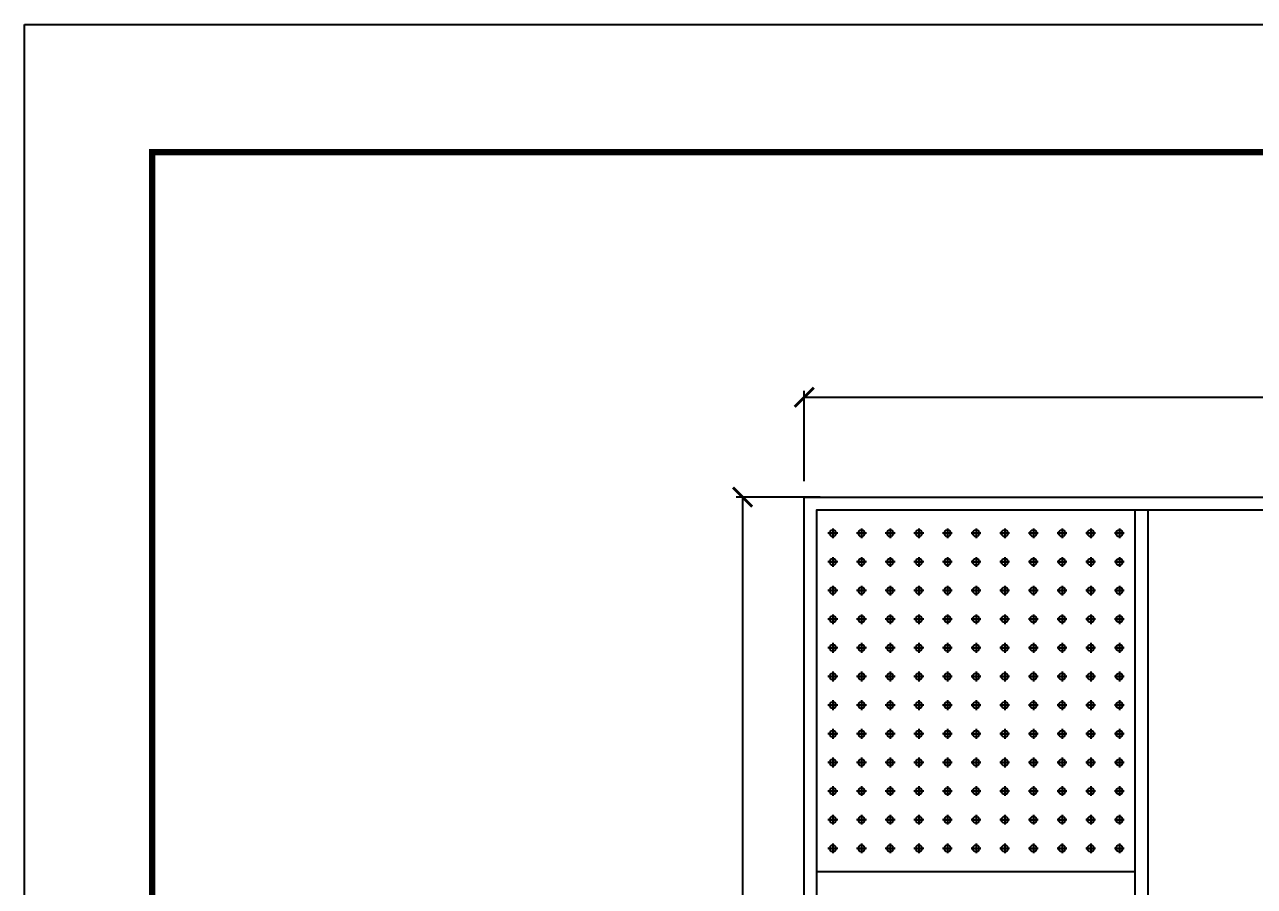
# Model space of a CAD drawing. Header units: millimetres. Extents: x 0 to 16815, y 0 to 11890.
# Drawn here: x 0 to 3863, y 9183 to 11890 of the extents above; entities that cross this region are included whole.
import ezdxf

# ---------------------------------------------------------------- set-up
doc = ezdxf.new("R2010")
doc.units = ezdxf.units.MM
doc.linetypes.add('CENTER', pattern=[2, 1.25, -0.25, 0.25, -0.25])
doc.layers.get('DEFPOINTS').update_dxf_attribs({"color": 143})
for name, color, linetype in [('CENTER', 1, 'CENTER'), ('냉각탑_dim', 1, 'Continuous'), ('냉각탑_form', 1, 'Continuous')]:
    doc.layers.add(name, color=color, linetype=linetype)
doc.styles.add('HY울릉도L', font='')
doc.styles.get('HY울릉도L').set_extended_font_data('HY울릉도L')
doc.dimstyles.new('성지DIM', dxfattribs={"dimtxt": 3.5, "dimasz": 3, "dimexe": 1, "dimexo": 2.5, "dimgap": 2, "dimtad": 1, "dimdec": 0, "dimzin": 3, "dimdsep": 46, "dimtxsty": 'HY울릉도L', "dimblk": 'ARCHTICK', "dimcen": -2, "dimclrd": 256, "dimclre": 256, "dimclrt": 7, "dimadec": 0, "dimazin": 0, "dimtfac": 1, "dimtdec": 0, "dimtofl": 0, "dimtmove": 0, "dimatfit": 3, "dimfxl": 0, "dimtolj": 1, "dimtzin": 0, "dimlwe": -1, "dimarcsym": 0})

# ---------------------------------------------------------------- blocks, each defined once
blk = doc.blocks.new('냉각탑form')
at = {"layer": 'DEFPOINTS'}
blk.add_lwpolyline([(0, 297.073), (420.103, 297.073), (420.103, 0), (0, 0)], close=True, dxfattribs=at)
at = {"layer": '냉각탑_form', "const_width": 0.5}
blk.add_lwpolyline([(10.002, 287.07), (10.002, 10.002), (410.1, 10.002), (410.1, 287.07)], close=True, dxfattribs=at)
blk = doc.blocks.new('_ArchTick')
at = {"color": 0, "linetype": 'ByBlock', "const_width": 0.15}
blk.add_lwpolyline([(-0.5, -0.5), (0.5, 0.5)], dxfattribs=at)
blk = doc.blocks.new('*D40')
at = {"layer": 'DEFPOINTS', "color": 0, "transparency": 16777216}
for p in [(7848.5, 10719.7), (2448.5, 10406.3), (7848.5, 10406.3)]:
    blk.add_point(p, dxfattribs=at)
at = {"layer": '냉각탑_dim', "transparency": 16777216}
for p, q in [((2448.5, 10456.3), (2448.5, 10739.7)), ((7848.5, 10456.3), (7848.5, 10739.7))]:
    blk.add_line(p, q, dxfattribs=at)
at = {"layer": '냉각탑_dim', "lineweight": -2, "transparency": 16777216}
blk.add_line((2448.5, 10719.7), (7848.5, 10719.7), dxfattribs=at)
at = {"layer": '냉각탑_dim', "lineweight": -2, "transparency": 16777216, "xscale": 60, "yscale": 60, "zscale": 60, "rotation": 180}
blk.add_blockref('_ArchTick', (2448.5, 10719.7), dxfattribs=at)
at = {"layer": '냉각탑_dim', "lineweight": -2, "transparency": 16777216, "xscale": 60, "yscale": 60, "zscale": 60}
blk.add_blockref('_ArchTick', (7848.5, 10719.7), dxfattribs=at)
at = {"layer": '냉각탑_dim', "color": 7, "transparency": 16777216, "insert": (5148.5, 10794.7), "char_height": 70, "attachment_point": 5, "style": 'HY울릉도L'}
blk.add_mtext('\\A1;5400', dxfattribs=at)
blk = doc.blocks.new('*D41')
at = {"layer": 'DEFPOINTS', "color": 0, "transparency": 16777216}
for p in [(2548.5, 10406.3), (2254.9, 7606.3), (2548.5, 7606.3)]:
    blk.add_point(p, dxfattribs=at)
at = {"layer": '냉각탑_dim', "transparency": 16777216}
for p, q in [((2498.5, 10406.3), (2234.9, 10406.3)), ((2498.5, 7606.3), (2234.9, 7606.3))]:
    blk.add_line(p, q, dxfattribs=at)
at = {"layer": '냉각탑_dim', "lineweight": -2, "transparency": 16777216}
blk.add_line((2254.9, 10406.3), (2254.9, 7606.3), dxfattribs=at)
at = {"layer": '냉각탑_dim', "lineweight": -2, "transparency": 16777216, "xscale": 60, "yscale": 60, "zscale": 60}
for p, rotation in [((2254.9, 10406.3), 90), ((2254.9, 7606.3), 270)]:
    blk.add_blockref('_ArchTick', p, dxfattribs=dict(at, rotation=rotation))
at = {"layer": '냉각탑_dim', "color": 7, "transparency": 16777216, "insert": (2179.9, 9006.3), "char_height": 70, "attachment_point": 5, "rotation": 90, "style": 'HY울릉도L'}
blk.add_mtext('\\A1;2800', dxfattribs=at)

msp = doc.modelspace()

# ---------------------------------------------------------------- linework, layer by layer
at = {"color": 3}
for p, q in [((3488.5, 7646.3), (3488.5, 10366.3)), ((3528.5, 7646.3), (3528.5, 10366.3)), ((3488.5, 9228.8), (2488.5, 9228.8))]:
    msp.add_line(p, q, dxfattribs=at)
for points in [[(2448.5, 7606.3), (2448.5, 10406.3), (7848.5, 10406.3), (7848.5, 7606.3)], [(2488.5, 7646.3), (2488.5, 10366.3), (7808.5, 10366.3), (7808.5, 7646.3)]]:
    msp.add_lwpolyline(points, close=True, dxfattribs=at)
for centre in [(2538.5, 10292.5), (2628.5, 10292.5), (2718.5, 10292.5), (2808.5, 10292.5), (2898.5, 10292.5), (2988.5, 10292.5), (3078.5, 10292.5), (3168.5, 10292.5), (3258.5, 10292.5), (3348.5, 10292.5), (3438.5, 10292.5), (2538.5, 10202.5), (2628.5, 10202.5), (2718.5, 10202.5), (2808.5, 10202.5), (2898.5, 10202.5), (2988.5, 10202.5), (3078.5, 10202.5), (3168.5, 10202.5), (3258.5, 10202.5), (3348.5, 10202.5), (3438.5, 10202.5), (2538.5, 10112.5), (2628.5, 10112.5), (2718.5, 10112.5), (2808.5, 10112.5), (2898.5, 10112.5), (2988.5, 10112.5), (3078.5, 10112.5), (3168.5, 10112.5), (3258.5, 10112.5), (3348.5, 10112.5), (3438.5, 10112.5), (2538.5, 10022.5), (2628.5, 10022.5), (2718.5, 10022.5), (2808.5, 10022.5), (2898.5, 10022.5), (2988.5, 10022.5), (3078.5, 10022.5), (3168.5, 10022.5), (3258.5, 10022.5), (3348.5, 10022.5), (3438.5, 10022.5), (2538.5, 9932.5), (2628.5, 9932.5), (2718.5, 9932.5), (2808.5, 9932.5), (2898.5, 9932.5), (2988.5, 9932.5), (3078.5, 9932.5), (3168.5, 9932.5), (3258.5, 9932.5), (3348.5, 9932.5), (3438.5, 9932.5), (2538.5, 9842.5), (2628.5, 9842.5), (2718.5, 9842.5), (2808.5, 9842.5), (2898.5, 9842.5), (2988.5, 9842.5), (3078.5, 9842.5), (3168.5, 9842.5), (3258.5, 9842.5), (3348.5, 9842.5), (3438.5, 9842.5), (2538.5, 9752.5), (2628.5, 9752.5), (2718.5, 9752.5), (2808.5, 9752.5), (2898.5, 9752.5), (2988.5, 9752.5), (3078.5, 9752.5), (3168.5, 9752.5), (3258.5, 9752.5), (3348.5, 9752.5), (3438.5, 9752.5), (2538.5, 9662.5), (2628.5, 9662.5), (2718.5, 9662.5), (2808.5, 9662.5), (2898.5, 9662.5), (2988.5, 9662.5), (3078.5, 9662.5), (3168.5, 9662.5), (3258.5, 9662.5), (3348.5, 9662.5), (3438.5, 9662.5), (2538.5, 9572.5), (2628.5, 9572.5), (2718.5, 9572.5), (2808.5, 9572.5), (2898.5, 9572.5), (2988.5, 9572.5), (3078.5, 9572.5), (3168.5, 9572.5), (3258.5, 9572.5), (3348.5, 9572.5), (3438.5, 9572.5), (2538.5, 9482.5), (2628.5, 9482.5), (2718.5, 9482.5), (2808.5, 9482.5), (2898.5, 9482.5), (2988.5, 9482.5), (3078.5, 9482.5), (3168.5, 9482.5), (3258.5, 9482.5), (3348.5, 9482.5), (3438.5, 9482.5), (2538.5, 9392.5), (2628.5, 9392.5), (2718.5, 9392.5), (2808.5, 9392.5), (2898.5, 9392.5), (2988.5, 9392.5), (3078.5, 9392.5), (3168.5, 9392.5), (3258.5, 9392.5), (3348.5, 9392.5), (3438.5, 9392.5), (2538.5, 9302.5), (2628.5, 9302.5), (2718.5, 9302.5), (2808.5, 9302.5), (2898.5, 9302.5), (2988.5, 9302.5), (3078.5, 9302.5), (3168.5, 9302.5), (3258.5, 9302.5), (3348.5, 9302.5), (3438.5, 9302.5)]:
    msp.add_circle(centre, 10.6)
at = {"layer": 'CENTER', "linetype": 'CENTER', "ltscale": 50}
for p, q in [((2553.8, 10292.5), (2523.2, 10292.5)), ((2526.7, 10292.5), (2550.3, 10292.5)), ((2550.3, 10292.5), (2526.7, 10292.5)), ((2526.7, 10292.5), (2550.3, 10292.5)), ((2538.5, 10307.8), (2538.5, 10277.2)), ((2538.5, 10304.3), (2538.5, 10280.8)), ((2643.8, 10292.5), (2613.2, 10292.5)), ((2616.7, 10292.5), (2640.3, 10292.5)), ((2640.3, 10292.5), (2616.7, 10292.5)), ((2616.7, 10292.5), (2640.3, 10292.5)), ((2628.5, 10307.8), (2628.5, 10277.2)), ((2628.5, 10304.3), (2628.5, 10280.8)), ((2733.8, 10292.5), (2703.2, 10292.5)), ((2706.7, 10292.5), (2730.3, 10292.5)), ((2730.3, 10292.5), (2706.7, 10292.5)), ((2706.7, 10292.5), (2730.3, 10292.5)), ((2718.5, 10307.8), (2718.5, 10277.2)), ((2718.5, 10304.3), (2718.5, 10280.8)), ((2823.8, 10292.5), (2793.2, 10292.5)), ((2796.7, 10292.5), (2820.3, 10292.5)), ((2820.3, 10292.5), (2796.7, 10292.5)), ((2796.7, 10292.5), (2820.3, 10292.5)), ((2808.5, 10307.8), (2808.5, 10277.2)), ((2808.5, 10304.3), (2808.5, 10280.8)), ((2913.8, 10292.5), (2883.2, 10292.5)), ((2886.7, 10292.5), (2910.3, 10292.5)), ((2910.3, 10292.5), (2886.7, 10292.5)), ((2886.7, 10292.5), (2910.3, 10292.5)), ((2898.5, 10307.8), (2898.5, 10277.2)), ((2898.5, 10304.3), (2898.5, 10280.8)), ((3003.8, 10292.5), (2973.2, 10292.5)), ((2976.7, 10292.5), (3000.3, 10292.5)), ((3000.3, 10292.5), (2976.7, 10292.5)), ((2976.7, 10292.5), (3000.3, 10292.5)), ((2988.5, 10307.8), (2988.5, 10277.2)), ((2988.5, 10304.3), (2988.5, 10280.8)), ((3093.8, 10292.5), (3063.2, 10292.5)), ((3066.7, 10292.5), (3090.3, 10292.5)), ((3090.3, 10292.5), (3066.7, 10292.5)), ((3066.7, 10292.5), (3090.3, 10292.5)), ((3078.5, 10307.8), (3078.5, 10277.2)), ((3078.5, 10304.3), (3078.5, 10280.8)), ((3183.8, 10292.5), (3153.2, 10292.5)), ((3156.7, 10292.5), (3180.3, 10292.5)), ((3180.3, 10292.5), (3156.7, 10292.5)), ((3156.7, 10292.5), (3180.3, 10292.5)), ((3168.5, 10307.8), (3168.5, 10277.2)), ((3168.5, 10304.3), (3168.5, 10280.8)), ((3273.8, 10292.5), (3243.2, 10292.5)), ((3246.7, 10292.5), (3270.3, 10292.5)), ((3270.3, 10292.5), (3246.7, 10292.5)), ((3246.7, 10292.5), (3270.3, 10292.5)), ((3258.5, 10307.8), (3258.5, 10277.2)), ((3258.5, 10304.3), (3258.5, 10280.8)), ((3363.8, 10292.5), (3333.2, 10292.5)), ((3336.7, 10292.5), (3360.3, 10292.5)), ((3360.3, 10292.5), (3336.7, 10292.5)), ((3336.7, 10292.5), (3360.3, 10292.5)), ((3348.5, 10307.8), (3348.5, 10277.2)), ((3348.5, 10304.3), (3348.5, 10280.8)), ((3453.8, 10292.5), (3423.2, 10292.5)), ((3426.7, 10292.5), (3450.3, 10292.5)), ((3450.3, 10292.5), (3426.7, 10292.5)), ((3426.7, 10292.5), (3450.3, 10292.5)), ((3438.5, 10307.8), (3438.5, 10277.2)), ((3438.5, 10304.3), (3438.5, 10280.8)), ((2553.8, 10202.5), (2523.2, 10202.5)), ((2526.7, 10202.5), (2550.3, 10202.5)), ((2550.3, 10202.5), (2526.7, 10202.5)), ((2526.7, 10202.5), (2550.3, 10202.5)), ((2538.5, 10217.8), (2538.5, 10187.2)), ((2538.5, 10214.3), (2538.5, 10190.8)), ((2643.8, 10202.5), (2613.2, 10202.5)), ((2616.7, 10202.5), (2640.3, 10202.5)), ((2640.3, 10202.5), (2616.7, 10202.5)), ((2616.7, 10202.5), (2640.3, 10202.5)), ((2628.5, 10217.8), (2628.5, 10187.2)), ((2628.5, 10214.3), (2628.5, 10190.8)), ((2733.8, 10202.5), (2703.2, 10202.5)), ((2706.7, 10202.5), (2730.3, 10202.5)), ((2730.3, 10202.5), (2706.7, 10202.5)), ((2706.7, 10202.5), (2730.3, 10202.5)), ((2718.5, 10217.8), (2718.5, 10187.2)), ((2718.5, 10214.3), (2718.5, 10190.8)), ((2823.8, 10202.5), (2793.2, 10202.5)), ((2796.7, 10202.5), (2820.3, 10202.5)), ((2820.3, 10202.5), (2796.7, 10202.5)), ((2796.7, 10202.5), (2820.3, 10202.5)), ((2808.5, 10217.8), (2808.5, 10187.2)), ((2808.5, 10214.3), (2808.5, 10190.8)), ((2913.8, 10202.5), (2883.2, 10202.5)), ((2886.7, 10202.5), (2910.3, 10202.5)), ((2910.3, 10202.5), (2886.7, 10202.5)), ((2886.7, 10202.5), (2910.3, 10202.5)), ((2898.5, 10217.8), (2898.5, 10187.2)), ((2898.5, 10214.3), (2898.5, 10190.8)), ((3003.8, 10202.5), (2973.2, 10202.5)), ((2976.7, 10202.5), (3000.3, 10202.5)), ((3000.3, 10202.5), (2976.7, 10202.5)), ((2976.7, 10202.5), (3000.3, 10202.5)), ((2988.5, 10217.8), (2988.5, 10187.2)), ((2988.5, 10214.3), (2988.5, 10190.8)), ((3093.8, 10202.5), (3063.2, 10202.5)), ((3066.7, 10202.5), (3090.3, 10202.5)), ((3090.3, 10202.5), (3066.7, 10202.5)), ((3066.7, 10202.5), (3090.3, 10202.5)), ((3078.5, 10217.8), (3078.5, 10187.2)), ((3078.5, 10214.3), (3078.5, 10190.8)), ((3183.8, 10202.5), (3153.2, 10202.5)), ((3156.7, 10202.5), (3180.3, 10202.5)), ((3180.3, 10202.5), (3156.7, 10202.5)), ((3156.7, 10202.5), (3180.3, 10202.5)), ((3168.5, 10217.8), (3168.5, 10187.2)), ((3168.5, 10214.3), (3168.5, 10190.8)), ((3273.8, 10202.5), (3243.2, 10202.5)), ((3246.7, 10202.5), (3270.3, 10202.5)), ((3270.3, 10202.5), (3246.7, 10202.5)), ((3246.7, 10202.5), (3270.3, 10202.5)), ((3258.5, 10217.8), (3258.5, 10187.2)), ((3258.5, 10214.3), (3258.5, 10190.8)), ((3363.8, 10202.5), (3333.2, 10202.5)), ((3336.7, 10202.5), (3360.3, 10202.5)), ((3360.3, 10202.5), (3336.7, 10202.5)), ((3336.7, 10202.5), (3360.3, 10202.5)), ((3348.5, 10217.8), (3348.5, 10187.2)), ((3348.5, 10214.3), (3348.5, 10190.8)), ((3453.8, 10202.5), (3423.2, 10202.5)), ((3426.7, 10202.5), (3450.3, 10202.5)), ((3450.3, 10202.5), (3426.7, 10202.5)), ((3426.7, 10202.5), (3450.3, 10202.5)), ((3438.5, 10217.8), (3438.5, 10187.2)), ((3438.5, 10214.3), (3438.5, 10190.8)), ((2538.5, 10127.8), (2538.5, 10097.2)), ((2538.5, 10124.3), (2538.5, 10100.8)), ((2628.5, 10127.8), (2628.5, 10097.2)), ((2628.5, 10124.3), (2628.5, 10100.8)), ((2718.5, 10127.8), (2718.5, 10097.2)), ((2718.5, 10124.3), (2718.5, 10100.8)), ((2808.5, 10127.8), (2808.5, 10097.2)), ((2808.5, 10124.3), (2808.5, 10100.8)), ((2898.5, 10127.8), (2898.5, 10097.2)), ((2898.5, 10124.3), (2898.5, 10100.8)), ((2988.5, 10127.8), (2988.5, 10097.2)), ((2988.5, 10124.3), (2988.5, 10100.8)), ((3078.5, 10127.8), (3078.5, 10097.2)), ((3078.5, 10124.3), (3078.5, 10100.8)), ((3168.5, 10127.8), (3168.5, 10097.2)), ((3168.5, 10124.3), (3168.5, 10100.8)), ((3258.5, 10127.8), (3258.5, 10097.2)), ((3258.5, 10124.3), (3258.5, 10100.8)), ((3348.5, 10127.8), (3348.5, 10097.2)), ((3348.5, 10124.3), (3348.5, 10100.8)), ((3438.5, 10127.8), (3438.5, 10097.2)), ((3438.5, 10124.3), (3438.5, 10100.8)), ((2553.8, 10112.5), (2523.2, 10112.5)), ((2526.7, 10112.5), (2550.3, 10112.5)), ((2550.3, 10112.5), (2526.7, 10112.5)), ((2526.7, 10112.5), (2550.3, 10112.5)), ((2643.8, 10112.5), (2613.2, 10112.5)), ((2616.7, 10112.5), (2640.3, 10112.5)), ((2640.3, 10112.5), (2616.7, 10112.5)), ((2616.7, 10112.5), (2640.3, 10112.5)), ((2733.8, 10112.5), (2703.2, 10112.5)), ((2706.7, 10112.5), (2730.3, 10112.5)), ((2730.3, 10112.5), (2706.7, 10112.5)), ((2706.7, 10112.5), (2730.3, 10112.5)), ((2823.8, 10112.5), (2793.2, 10112.5)), ((2796.7, 10112.5), (2820.3, 10112.5)), ((2820.3, 10112.5), (2796.7, 10112.5)), ((2796.7, 10112.5), (2820.3, 10112.5)), ((2913.8, 10112.5), (2883.2, 10112.5)), ((2886.7, 10112.5), (2910.3, 10112.5)), ((2910.3, 10112.5), (2886.7, 10112.5)), ((2886.7, 10112.5), (2910.3, 10112.5)), ((3003.8, 10112.5), (2973.2, 10112.5)), ((2976.7, 10112.5), (3000.3, 10112.5)), ((3000.3, 10112.5), (2976.7, 10112.5)), ((2976.7, 10112.5), (3000.3, 10112.5)), ((3093.8, 10112.5), (3063.2, 10112.5)), ((3066.7, 10112.5), (3090.3, 10112.5)), ((3090.3, 10112.5), (3066.7, 10112.5)), ((3066.7, 10112.5), (3090.3, 10112.5)), ((3183.8, 10112.5), (3153.2, 10112.5)), ((3156.7, 10112.5), (3180.3, 10112.5)), ((3180.3, 10112.5), (3156.7, 10112.5)), ((3156.7, 10112.5), (3180.3, 10112.5)), ((3273.8, 10112.5), (3243.2, 10112.5)), ((3246.7, 10112.5), (3270.3, 10112.5)), ((3270.3, 10112.5), (3246.7, 10112.5)), ((3246.7, 10112.5), (3270.3, 10112.5)), ((3363.8, 10112.5), (3333.2, 10112.5)), ((3336.7, 10112.5), (3360.3, 10112.5)), ((3360.3, 10112.5), (3336.7, 10112.5)), ((3336.7, 10112.5), (3360.3, 10112.5)), ((3453.8, 10112.5), (3423.2, 10112.5)), ((3426.7, 10112.5), (3450.3, 10112.5)), ((3450.3, 10112.5), (3426.7, 10112.5)), ((3426.7, 10112.5), (3450.3, 10112.5)), ((2553.8, 10022.5), (2523.2, 10022.5)), ((2526.7, 10022.5), (2550.3, 10022.5)), ((2550.3, 10022.5), (2526.7, 10022.5)), ((2526.7, 10022.5), (2550.3, 10022.5)), ((2538.5, 10037.8), (2538.5, 10007.2)), ((2538.5, 10034.3), (2538.5, 10010.8)), ((2643.8, 10022.5), (2613.2, 10022.5)), ((2616.7, 10022.5), (2640.3, 10022.5)), ((2640.3, 10022.5), (2616.7, 10022.5)), ((2616.7, 10022.5), (2640.3, 10022.5)), ((2628.5, 10037.8), (2628.5, 10007.2)), ((2628.5, 10034.3), (2628.5, 10010.8)), ((2733.8, 10022.5), (2703.2, 10022.5)), ((2706.7, 10022.5), (2730.3, 10022.5)), ((2730.3, 10022.5), (2706.7, 10022.5)), ((2706.7, 10022.5), (2730.3, 10022.5)), ((2718.5, 10037.8), (2718.5, 10007.2)), ((2718.5, 10034.3), (2718.5, 10010.8)), ((2823.8, 10022.5), (2793.2, 10022.5)), ((2796.7, 10022.5), (2820.3, 10022.5)), ((2820.3, 10022.5), (2796.7, 10022.5)), ((2796.7, 10022.5), (2820.3, 10022.5)), ((2808.5, 10037.8), (2808.5, 10007.2)), ((2808.5, 10034.3), (2808.5, 10010.8)), ((2913.8, 10022.5), (2883.2, 10022.5)), ((2886.7, 10022.5), (2910.3, 10022.5)), ((2910.3, 10022.5), (2886.7, 10022.5)), ((2886.7, 10022.5), (2910.3, 10022.5)), ((2898.5, 10037.8), (2898.5, 10007.2)), ((2898.5, 10034.3), (2898.5, 10010.8)), ((3003.8, 10022.5), (2973.2, 10022.5)), ((2976.7, 10022.5), (3000.3, 10022.5)), ((3000.3, 10022.5), (2976.7, 10022.5)), ((2976.7, 10022.5), (3000.3, 10022.5)), ((2988.5, 10037.8), (2988.5, 10007.2)), ((2988.5, 10034.3), (2988.5, 10010.8)), ((3093.8, 10022.5), (3063.2, 10022.5)), ((3066.7, 10022.5), (3090.3, 10022.5)), ((3090.3, 10022.5), (3066.7, 10022.5)), ((3066.7, 10022.5), (3090.3, 10022.5)), ((3078.5, 10037.8), (3078.5, 10007.2)), ((3078.5, 10034.3), (3078.5, 10010.8)), ((3183.8, 10022.5), (3153.2, 10022.5)), ((3156.7, 10022.5), (3180.3, 10022.5)), ((3180.3, 10022.5), (3156.7, 10022.5)), ((3156.7, 10022.5), (3180.3, 10022.5)), ((3168.5, 10037.8), (3168.5, 10007.2)), ((3168.5, 10034.3), (3168.5, 10010.8)), ((3273.8, 10022.5), (3243.2, 10022.5)), ((3246.7, 10022.5), (3270.3, 10022.5)), ((3270.3, 10022.5), (3246.7, 10022.5)), ((3246.7, 10022.5), (3270.3, 10022.5)), ((3258.5, 10037.8), (3258.5, 10007.2)), ((3258.5, 10034.3), (3258.5, 10010.8)), ((3363.8, 10022.5), (3333.2, 10022.5)), ((3336.7, 10022.5), (3360.3, 10022.5)), ((3360.3, 10022.5), (3336.7, 10022.5)), ((3336.7, 10022.5), (3360.3, 10022.5)), ((3348.5, 10037.8), (3348.5, 10007.2)), ((3348.5, 10034.3), (3348.5, 10010.8)), ((3453.8, 10022.5), (3423.2, 10022.5)), ((3426.7, 10022.5), (3450.3, 10022.5)), ((3450.3, 10022.5), (3426.7, 10022.5)), ((3426.7, 10022.5), (3450.3, 10022.5)), ((3438.5, 10037.8), (3438.5, 10007.2)), ((3438.5, 10034.3), (3438.5, 10010.8)), ((2553.8, 9932.5), (2523.2, 9932.5)), ((2526.7, 9932.5), (2550.3, 9932.5)), ((2550.3, 9932.5), (2526.7, 9932.5)), ((2526.7, 9932.5), (2550.3, 9932.5)), ((2538.5, 9947.8), (2538.5, 9917.2)), ((2538.5, 9944.3), (2538.5, 9920.8)), ((2643.8, 9932.5), (2613.2, 9932.5)), ((2616.7, 9932.5), (2640.3, 9932.5)), ((2640.3, 9932.5), (2616.7, 9932.5)), ((2616.7, 9932.5), (2640.3, 9932.5)), ((2628.5, 9947.8), (2628.5, 9917.2)), ((2628.5, 9944.3), (2628.5, 9920.8)), ((2733.8, 9932.5), (2703.2, 9932.5)), ((2706.7, 9932.5), (2730.3, 9932.5)), ((2730.3, 9932.5), (2706.7, 9932.5)), ((2706.7, 9932.5), (2730.3, 9932.5)), ((2718.5, 9947.8), (2718.5, 9917.2)), ((2718.5, 9944.3), (2718.5, 9920.8)), ((2823.8, 9932.5), (2793.2, 9932.5)), ((2796.7, 9932.5), (2820.3, 9932.5)), ((2820.3, 9932.5), (2796.7, 9932.5)), ((2796.7, 9932.5), (2820.3, 9932.5)), ((2808.5, 9947.8), (2808.5, 9917.2)), ((2808.5, 9944.3), (2808.5, 9920.8)), ((2913.8, 9932.5), (2883.2, 9932.5)), ((2886.7, 9932.5), (2910.3, 9932.5)), ((2910.3, 9932.5), (2886.7, 9932.5)), ((2886.7, 9932.5), (2910.3, 9932.5)), ((2898.5, 9947.8), (2898.5, 9917.2)), ((2898.5, 9944.3), (2898.5, 9920.8)), ((3003.8, 9932.5), (2973.2, 9932.5)), ((2976.7, 9932.5), (3000.3, 9932.5)), ((3000.3, 9932.5), (2976.7, 9932.5)), ((2976.7, 9932.5), (3000.3, 9932.5)), ((2988.5, 9947.8), (2988.5, 9917.2)), ((2988.5, 9944.3), (2988.5, 9920.8)), ((3093.8, 9932.5), (3063.2, 9932.5)), ((3066.7, 9932.5), (3090.3, 9932.5)), ((3090.3, 9932.5), (3066.7, 9932.5)), ((3066.7, 9932.5), (3090.3, 9932.5)), ((3078.5, 9947.8), (3078.5, 9917.2)), ((3078.5, 9944.3), (3078.5, 9920.8)), ((3183.8, 9932.5), (3153.2, 9932.5)), ((3156.7, 9932.5), (3180.3, 9932.5)), ((3180.3, 9932.5), (3156.7, 9932.5)), ((3156.7, 9932.5), (3180.3, 9932.5)), ((3168.5, 9947.8), (3168.5, 9917.2)), ((3168.5, 9944.3), (3168.5, 9920.8)), ((3273.8, 9932.5), (3243.2, 9932.5)), ((3246.7, 9932.5), (3270.3, 9932.5)), ((3270.3, 9932.5), (3246.7, 9932.5)), ((3246.7, 9932.5), (3270.3, 9932.5)), ((3258.5, 9947.8), (3258.5, 9917.2)), ((3258.5, 9944.3), (3258.5, 9920.8)), ((3363.8, 9932.5), (3333.2, 9932.5)), ((3336.7, 9932.5), (3360.3, 9932.5)), ((3360.3, 9932.5), (3336.7, 9932.5)), ((3336.7, 9932.5), (3360.3, 9932.5)), ((3348.5, 9947.8), (3348.5, 9917.2)), ((3348.5, 9944.3), (3348.5, 9920.8)), ((3453.8, 9932.5), (3423.2, 9932.5)), ((3426.7, 9932.5), (3450.3, 9932.5)), ((3450.3, 9932.5), (3426.7, 9932.5)), ((3426.7, 9932.5), (3450.3, 9932.5)), ((3438.5, 9947.8), (3438.5, 9917.2)), ((3438.5, 9944.3), (3438.5, 9920.8)), ((2538.5, 9857.8), (2538.5, 9827.2)), ((2538.5, 9854.3), (2538.5, 9830.8)), ((2628.5, 9857.8), (2628.5, 9827.2)), ((2628.5, 9854.3), (2628.5, 9830.8)), ((2718.5, 9857.8), (2718.5, 9827.2)), ((2718.5, 9854.3), (2718.5, 9830.8)), ((2808.5, 9857.8), (2808.5, 9827.2)), ((2808.5, 9854.3), (2808.5, 9830.8)), ((2898.5, 9857.8), (2898.5, 9827.2)), ((2898.5, 9854.3), (2898.5, 9830.8)), ((2988.5, 9857.8), (2988.5, 9827.2)), ((2988.5, 9854.3), (2988.5, 9830.8)), ((3078.5, 9857.8), (3078.5, 9827.2)), ((3078.5, 9854.3), (3078.5, 9830.8)), ((3168.5, 9857.8), (3168.5, 9827.2)), ((3168.5, 9854.3), (3168.5, 9830.8)), ((3258.5, 9857.8), (3258.5, 9827.2)), ((3258.5, 9854.3), (3258.5, 9830.8)), ((3348.5, 9857.8), (3348.5, 9827.2)), ((3348.5, 9854.3), (3348.5, 9830.8)), ((3438.5, 9857.8), (3438.5, 9827.2)), ((3438.5, 9854.3), (3438.5, 9830.8)), ((2553.8, 9842.5), (2523.2, 9842.5)), ((2526.7, 9842.5), (2550.3, 9842.5)), ((2550.3, 9842.5), (2526.7, 9842.5)), ((2526.7, 9842.5), (2550.3, 9842.5)), ((2643.8, 9842.5), (2613.2, 9842.5)), ((2616.7, 9842.5), (2640.3, 9842.5)), ((2640.3, 9842.5), (2616.7, 9842.5)), ((2616.7, 9842.5), (2640.3, 9842.5)), ((2733.8, 9842.5), (2703.2, 9842.5)), ((2706.7, 9842.5), (2730.3, 9842.5)), ((2730.3, 9842.5), (2706.7, 9842.5)), ((2706.7, 9842.5), (2730.3, 9842.5)), ((2823.8, 9842.5), (2793.2, 9842.5)), ((2796.7, 9842.5), (2820.3, 9842.5)), ((2820.3, 9842.5), (2796.7, 9842.5)), ((2796.7, 9842.5), (2820.3, 9842.5)), ((2913.8, 9842.5), (2883.2, 9842.5)), ((2886.7, 9842.5), (2910.3, 9842.5)), ((2910.3, 9842.5), (2886.7, 9842.5)), ((2886.7, 9842.5), (2910.3, 9842.5)), ((3003.8, 9842.5), (2973.2, 9842.5)), ((2976.7, 9842.5), (3000.3, 9842.5)), ((3000.3, 9842.5), (2976.7, 9842.5)), ((2976.7, 9842.5), (3000.3, 9842.5)), ((3093.8, 9842.5), (3063.2, 9842.5)), ((3066.7, 9842.5), (3090.3, 9842.5)), ((3090.3, 9842.5), (3066.7, 9842.5)), ((3066.7, 9842.5), (3090.3, 9842.5)), ((3183.8, 9842.5), (3153.2, 9842.5)), ((3156.7, 9842.5), (3180.3, 9842.5)), ((3180.3, 9842.5), (3156.7, 9842.5)), ((3156.7, 9842.5), (3180.3, 9842.5)), ((3273.8, 9842.5), (3243.2, 9842.5)), ((3246.7, 9842.5), (3270.3, 9842.5)), ((3270.3, 9842.5), (3246.7, 9842.5)), ((3246.7, 9842.5), (3270.3, 9842.5)), ((3363.8, 9842.5), (3333.2, 9842.5)), ((3336.7, 9842.5), (3360.3, 9842.5)), ((3360.3, 9842.5), (3336.7, 9842.5)), ((3336.7, 9842.5), (3360.3, 9842.5)), ((3453.8, 9842.5), (3423.2, 9842.5)), ((3426.7, 9842.5), (3450.3, 9842.5)), ((3450.3, 9842.5), (3426.7, 9842.5)), ((3426.7, 9842.5), (3450.3, 9842.5)), ((2553.8, 9752.5), (2523.2, 9752.5)), ((2526.7, 9752.5), (2550.3, 9752.5)), ((2550.3, 9752.5), (2526.7, 9752.5)), ((2526.7, 9752.5), (2550.3, 9752.5)), ((2538.5, 9767.8), (2538.5, 9737.2)), ((2538.5, 9764.3), (2538.5, 9740.8)), ((2643.8, 9752.5), (2613.2, 9752.5)), ((2616.7, 9752.5), (2640.3, 9752.5)), ((2640.3, 9752.5), (2616.7, 9752.5)), ((2616.7, 9752.5), (2640.3, 9752.5)), ((2628.5, 9767.8), (2628.5, 9737.2)), ((2628.5, 9764.3), (2628.5, 9740.8)), ((2733.8, 9752.5), (2703.2, 9752.5)), ((2706.7, 9752.5), (2730.3, 9752.5)), ((2730.3, 9752.5), (2706.7, 9752.5)), ((2706.7, 9752.5), (2730.3, 9752.5)), ((2718.5, 9767.8), (2718.5, 9737.2)), ((2718.5, 9764.3), (2718.5, 9740.8)), ((2823.8, 9752.5), (2793.2, 9752.5)), ((2796.7, 9752.5), (2820.3, 9752.5)), ((2820.3, 9752.5), (2796.7, 9752.5)), ((2796.7, 9752.5), (2820.3, 9752.5)), ((2808.5, 9767.8), (2808.5, 9737.2)), ((2808.5, 9764.3), (2808.5, 9740.8)), ((2913.8, 9752.5), (2883.2, 9752.5)), ((2886.7, 9752.5), (2910.3, 9752.5)), ((2910.3, 9752.5), (2886.7, 9752.5)), ((2886.7, 9752.5), (2910.3, 9752.5)), ((2898.5, 9767.8), (2898.5, 9737.2)), ((2898.5, 9764.3), (2898.5, 9740.8)), ((3003.8, 9752.5), (2973.2, 9752.5)), ((2976.7, 9752.5), (3000.3, 9752.5)), ((3000.3, 9752.5), (2976.7, 9752.5)), ((2976.7, 9752.5), (3000.3, 9752.5)), ((2988.5, 9767.8), (2988.5, 9737.2)), ((2988.5, 9764.3), (2988.5, 9740.8)), ((3093.8, 9752.5), (3063.2, 9752.5)), ((3066.7, 9752.5), (3090.3, 9752.5)), ((3090.3, 9752.5), (3066.7, 9752.5)), ((3066.7, 9752.5), (3090.3, 9752.5)), ((3078.5, 9767.8), (3078.5, 9737.2)), ((3078.5, 9764.3), (3078.5, 9740.8)), ((3183.8, 9752.5), (3153.2, 9752.5)), ((3156.7, 9752.5), (3180.3, 9752.5)), ((3180.3, 9752.5), (3156.7, 9752.5)), ((3156.7, 9752.5), (3180.3, 9752.5)), ((3168.5, 9767.8), (3168.5, 9737.2)), ((3168.5, 9764.3), (3168.5, 9740.8)), ((3273.8, 9752.5), (3243.2, 9752.5)), ((3246.7, 9752.5), (3270.3, 9752.5)), ((3270.3, 9752.5), (3246.7, 9752.5)), ((3246.7, 9752.5), (3270.3, 9752.5)), ((3258.5, 9767.8), (3258.5, 9737.2)), ((3258.5, 9764.3), (3258.5, 9740.8)), ((3363.8, 9752.5), (3333.2, 9752.5)), ((3336.7, 9752.5), (3360.3, 9752.5)), ((3360.3, 9752.5), (3336.7, 9752.5)), ((3336.7, 9752.5), (3360.3, 9752.5)), ((3348.5, 9767.8), (3348.5, 9737.2)), ((3348.5, 9764.3), (3348.5, 9740.8)), ((3453.8, 9752.5), (3423.2, 9752.5)), ((3426.7, 9752.5), (3450.3, 9752.5)), ((3450.3, 9752.5), (3426.7, 9752.5)), ((3426.7, 9752.5), (3450.3, 9752.5)), ((3438.5, 9767.8), (3438.5, 9737.2)), ((3438.5, 9764.3), (3438.5, 9740.8)), ((2553.8, 9662.5), (2523.2, 9662.5)), ((2526.7, 9662.5), (2550.3, 9662.5)), ((2550.3, 9662.5), (2526.7, 9662.5)), ((2526.7, 9662.5), (2550.3, 9662.5)), ((2538.5, 9677.8), (2538.5, 9647.2)), ((2538.5, 9674.3), (2538.5, 9650.8)), ((2643.8, 9662.5), (2613.2, 9662.5)), ((2616.7, 9662.5), (2640.3, 9662.5)), ((2640.3, 9662.5), (2616.7, 9662.5)), ((2616.7, 9662.5), (2640.3, 9662.5)), ((2628.5, 9677.8), (2628.5, 9647.2)), ((2628.5, 9674.3), (2628.5, 9650.8)), ((2733.8, 9662.5), (2703.2, 9662.5)), ((2706.7, 9662.5), (2730.3, 9662.5)), ((2730.3, 9662.5), (2706.7, 9662.5)), ((2706.7, 9662.5), (2730.3, 9662.5)), ((2718.5, 9677.8), (2718.5, 9647.2)), ((2718.5, 9674.3), (2718.5, 9650.8)), ((2823.8, 9662.5), (2793.2, 9662.5)), ((2796.7, 9662.5), (2820.3, 9662.5)), ((2820.3, 9662.5), (2796.7, 9662.5)), ((2796.7, 9662.5), (2820.3, 9662.5)), ((2808.5, 9677.8), (2808.5, 9647.2)), ((2808.5, 9674.3), (2808.5, 9650.8)), ((2913.8, 9662.5), (2883.2, 9662.5)), ((2886.7, 9662.5), (2910.3, 9662.5)), ((2910.3, 9662.5), (2886.7, 9662.5)), ((2886.7, 9662.5), (2910.3, 9662.5)), ((2898.5, 9677.8), (2898.5, 9647.2)), ((2898.5, 9674.3), (2898.5, 9650.8)), ((3003.8, 9662.5), (2973.2, 9662.5)), ((2976.7, 9662.5), (3000.3, 9662.5)), ((3000.3, 9662.5), (2976.7, 9662.5)), ((2976.7, 9662.5), (3000.3, 9662.5)), ((2988.5, 9677.8), (2988.5, 9647.2)), ((2988.5, 9674.3), (2988.5, 9650.8)), ((3093.8, 9662.5), (3063.2, 9662.5)), ((3066.7, 9662.5), (3090.3, 9662.5)), ((3090.3, 9662.5), (3066.7, 9662.5)), ((3066.7, 9662.5), (3090.3, 9662.5)), ((3078.5, 9677.8), (3078.5, 9647.2)), ((3078.5, 9674.3), (3078.5, 9650.8)), ((3183.8, 9662.5), (3153.2, 9662.5)), ((3156.7, 9662.5), (3180.3, 9662.5)), ((3180.3, 9662.5), (3156.7, 9662.5)), ((3156.7, 9662.5), (3180.3, 9662.5)), ((3168.5, 9677.8), (3168.5, 9647.2)), ((3168.5, 9674.3), (3168.5, 9650.8)), ((3273.8, 9662.5), (3243.2, 9662.5)), ((3246.7, 9662.5), (3270.3, 9662.5)), ((3270.3, 9662.5), (3246.7, 9662.5)), ((3246.7, 9662.5), (3270.3, 9662.5)), ((3258.5, 9677.8), (3258.5, 9647.2)), ((3258.5, 9674.3), (3258.5, 9650.8)), ((3363.8, 9662.5), (3333.2, 9662.5)), ((3336.7, 9662.5), (3360.3, 9662.5)), ((3360.3, 9662.5), (3336.7, 9662.5)), ((3336.7, 9662.5), (3360.3, 9662.5)), ((3348.5, 9677.8), (3348.5, 9647.2)), ((3348.5, 9674.3), (3348.5, 9650.8)), ((3453.8, 9662.5), (3423.2, 9662.5)), ((3426.7, 9662.5), (3450.3, 9662.5)), ((3450.3, 9662.5), (3426.7, 9662.5)), ((3426.7, 9662.5), (3450.3, 9662.5)), ((3438.5, 9677.8), (3438.5, 9647.2)), ((3438.5, 9674.3), (3438.5, 9650.8)), ((2538.5, 9587.8), (2538.5, 9557.2)), ((2538.5, 9584.3), (2538.5, 9560.8)), ((2628.5, 9587.8), (2628.5, 9557.2)), ((2628.5, 9584.3), (2628.5, 9560.8)), ((2718.5, 9587.8), (2718.5, 9557.2)), ((2718.5, 9584.3), (2718.5, 9560.8)), ((2808.5, 9587.8), (2808.5, 9557.2)), ((2808.5, 9584.3), (2808.5, 9560.8)), ((2898.5, 9587.8), (2898.5, 9557.2)), ((2898.5, 9584.3), (2898.5, 9560.8)), ((2988.5, 9587.8), (2988.5, 9557.2)), ((2988.5, 9584.3), (2988.5, 9560.8)), ((3078.5, 9587.8), (3078.5, 9557.2)), ((3078.5, 9584.3), (3078.5, 9560.8)), ((3168.5, 9587.8), (3168.5, 9557.2)), ((3168.5, 9584.3), (3168.5, 9560.8)), ((3258.5, 9587.8), (3258.5, 9557.2)), ((3258.5, 9584.3), (3258.5, 9560.8)), ((3348.5, 9587.8), (3348.5, 9557.2)), ((3348.5, 9584.3), (3348.5, 9560.8)), ((3438.5, 9587.8), (3438.5, 9557.2)), ((3438.5, 9584.3), (3438.5, 9560.8)), ((2553.8, 9572.5), (2523.2, 9572.5)), ((2526.7, 9572.5), (2550.3, 9572.5)), ((2550.3, 9572.5), (2526.7, 9572.5)), ((2526.7, 9572.5), (2550.3, 9572.5)), ((2643.8, 9572.5), (2613.2, 9572.5)), ((2616.7, 9572.5), (2640.3, 9572.5)), ((2640.3, 9572.5), (2616.7, 9572.5)), ((2616.7, 9572.5), (2640.3, 9572.5)), ((2733.8, 9572.5), (2703.2, 9572.5)), ((2706.7, 9572.5), (2730.3, 9572.5)), ((2730.3, 9572.5), (2706.7, 9572.5)), ((2706.7, 9572.5), (2730.3, 9572.5)), ((2823.8, 9572.5), (2793.2, 9572.5)), ((2796.7, 9572.5), (2820.3, 9572.5)), ((2820.3, 9572.5), (2796.7, 9572.5)), ((2796.7, 9572.5), (2820.3, 9572.5)), ((2913.8, 9572.5), (2883.2, 9572.5)), ((2886.7, 9572.5), (2910.3, 9572.5)), ((2910.3, 9572.5), (2886.7, 9572.5)), ((2886.7, 9572.5), (2910.3, 9572.5)), ((3003.8, 9572.5), (2973.2, 9572.5)), ((2976.7, 9572.5), (3000.3, 9572.5)), ((3000.3, 9572.5), (2976.7, 9572.5)), ((2976.7, 9572.5), (3000.3, 9572.5)), ((3093.8, 9572.5), (3063.2, 9572.5)), ((3066.7, 9572.5), (3090.3, 9572.5)), ((3090.3, 9572.5), (3066.7, 9572.5)), ((3066.7, 9572.5), (3090.3, 9572.5)), ((3183.8, 9572.5), (3153.2, 9572.5)), ((3156.7, 9572.5), (3180.3, 9572.5)), ((3180.3, 9572.5), (3156.7, 9572.5)), ((3156.7, 9572.5), (3180.3, 9572.5)), ((3273.8, 9572.5), (3243.2, 9572.5)), ((3246.7, 9572.5), (3270.3, 9572.5)), ((3270.3, 9572.5), (3246.7, 9572.5)), ((3246.7, 9572.5), (3270.3, 9572.5)), ((3363.8, 9572.5), (3333.2, 9572.5)), ((3336.7, 9572.5), (3360.3, 9572.5)), ((3360.3, 9572.5), (3336.7, 9572.5)), ((3336.7, 9572.5), (3360.3, 9572.5)), ((3453.8, 9572.5), (3423.2, 9572.5)), ((3426.7, 9572.5), (3450.3, 9572.5)), ((3450.3, 9572.5), (3426.7, 9572.5)), ((3426.7, 9572.5), (3450.3, 9572.5)), ((2553.8, 9482.5), (2523.2, 9482.5)), ((2526.7, 9482.5), (2550.3, 9482.5)), ((2550.3, 9482.5), (2526.7, 9482.5)), ((2526.7, 9482.5), (2550.3, 9482.5)), ((2538.5, 9497.8), (2538.5, 9467.2)), ((2538.5, 9494.3), (2538.5, 9470.8)), ((2643.8, 9482.5), (2613.2, 9482.5)), ((2616.7, 9482.5), (2640.3, 9482.5)), ((2640.3, 9482.5), (2616.7, 9482.5)), ((2616.7, 9482.5), (2640.3, 9482.5)), ((2628.5, 9497.8), (2628.5, 9467.2)), ((2628.5, 9494.3), (2628.5, 9470.8)), ((2733.8, 9482.5), (2703.2, 9482.5)), ((2706.7, 9482.5), (2730.3, 9482.5)), ((2730.3, 9482.5), (2706.7, 9482.5)), ((2706.7, 9482.5), (2730.3, 9482.5)), ((2718.5, 9497.8), (2718.5, 9467.2)), ((2718.5, 9494.3), (2718.5, 9470.8)), ((2823.8, 9482.5), (2793.2, 9482.5)), ((2796.7, 9482.5), (2820.3, 9482.5)), ((2820.3, 9482.5), (2796.7, 9482.5)), ((2796.7, 9482.5), (2820.3, 9482.5)), ((2808.5, 9497.8), (2808.5, 9467.2)), ((2808.5, 9494.3), (2808.5, 9470.8)), ((2913.8, 9482.5), (2883.2, 9482.5)), ((2886.7, 9482.5), (2910.3, 9482.5)), ((2910.3, 9482.5), (2886.7, 9482.5)), ((2886.7, 9482.5), (2910.3, 9482.5)), ((2898.5, 9497.8), (2898.5, 9467.2)), ((2898.5, 9494.3), (2898.5, 9470.8)), ((3003.8, 9482.5), (2973.2, 9482.5)), ((2976.7, 9482.5), (3000.3, 9482.5)), ((3000.3, 9482.5), (2976.7, 9482.5)), ((2976.7, 9482.5), (3000.3, 9482.5)), ((2988.5, 9497.8), (2988.5, 9467.2)), ((2988.5, 9494.3), (2988.5, 9470.8)), ((3093.8, 9482.5), (3063.2, 9482.5)), ((3066.7, 9482.5), (3090.3, 9482.5)), ((3090.3, 9482.5), (3066.7, 9482.5)), ((3066.7, 9482.5), (3090.3, 9482.5)), ((3078.5, 9497.8), (3078.5, 9467.2)), ((3078.5, 9494.3), (3078.5, 9470.8)), ((3183.8, 9482.5), (3153.2, 9482.5)), ((3156.7, 9482.5), (3180.3, 9482.5)), ((3180.3, 9482.5), (3156.7, 9482.5)), ((3156.7, 9482.5), (3180.3, 9482.5)), ((3168.5, 9497.8), (3168.5, 9467.2)), ((3168.5, 9494.3), (3168.5, 9470.8)), ((3273.8, 9482.5), (3243.2, 9482.5)), ((3246.7, 9482.5), (3270.3, 9482.5)), ((3270.3, 9482.5), (3246.7, 9482.5)), ((3246.7, 9482.5), (3270.3, 9482.5)), ((3258.5, 9497.8), (3258.5, 9467.2)), ((3258.5, 9494.3), (3258.5, 9470.8)), ((3363.8, 9482.5), (3333.2, 9482.5)), ((3336.7, 9482.5), (3360.3, 9482.5)), ((3360.3, 9482.5), (3336.7, 9482.5)), ((3336.7, 9482.5), (3360.3, 9482.5)), ((3348.5, 9497.8), (3348.5, 9467.2)), ((3348.5, 9494.3), (3348.5, 9470.8)), ((3453.8, 9482.5), (3423.2, 9482.5)), ((3426.7, 9482.5), (3450.3, 9482.5)), ((3450.3, 9482.5), (3426.7, 9482.5)), ((3426.7, 9482.5), (3450.3, 9482.5)), ((3438.5, 9497.8), (3438.5, 9467.2)), ((3438.5, 9494.3), (3438.5, 9470.8)), ((2553.8, 9392.5), (2523.2, 9392.5)), ((2526.7, 9392.5), (2550.3, 9392.5)), ((2550.3, 9392.5), (2526.7, 9392.5)), ((2526.7, 9392.5), (2550.3, 9392.5)), ((2538.5, 9407.8), (2538.5, 9377.2)), ((2538.5, 9404.3), (2538.5, 9380.8)), ((2643.8, 9392.5), (2613.2, 9392.5)), ((2616.7, 9392.5), (2640.3, 9392.5)), ((2640.3, 9392.5), (2616.7, 9392.5)), ((2616.7, 9392.5), (2640.3, 9392.5)), ((2628.5, 9407.8), (2628.5, 9377.2)), ((2628.5, 9404.3), (2628.5, 9380.8)), ((2733.8, 9392.5), (2703.2, 9392.5)), ((2706.7, 9392.5), (2730.3, 9392.5)), ((2730.3, 9392.5), (2706.7, 9392.5)), ((2706.7, 9392.5), (2730.3, 9392.5)), ((2718.5, 9407.8), (2718.5, 9377.2)), ((2718.5, 9404.3), (2718.5, 9380.8)), ((2823.8, 9392.5), (2793.2, 9392.5)), ((2796.7, 9392.5), (2820.3, 9392.5)), ((2820.3, 9392.5), (2796.7, 9392.5)), ((2796.7, 9392.5), (2820.3, 9392.5)), ((2808.5, 9407.8), (2808.5, 9377.2)), ((2808.5, 9404.3), (2808.5, 9380.8)), ((2913.8, 9392.5), (2883.2, 9392.5)), ((2886.7, 9392.5), (2910.3, 9392.5)), ((2910.3, 9392.5), (2886.7, 9392.5)), ((2886.7, 9392.5), (2910.3, 9392.5)), ((2898.5, 9407.8), (2898.5, 9377.2)), ((2898.5, 9404.3), (2898.5, 9380.8)), ((3003.8, 9392.5), (2973.2, 9392.5)), ((2976.7, 9392.5), (3000.3, 9392.5)), ((3000.3, 9392.5), (2976.7, 9392.5)), ((2976.7, 9392.5), (3000.3, 9392.5)), ((2988.5, 9407.8), (2988.5, 9377.2)), ((2988.5, 9404.3), (2988.5, 9380.8)), ((3093.8, 9392.5), (3063.2, 9392.5)), ((3066.7, 9392.5), (3090.3, 9392.5)), ((3090.3, 9392.5), (3066.7, 9392.5)), ((3066.7, 9392.5), (3090.3, 9392.5)), ((3078.5, 9407.8), (3078.5, 9377.2)), ((3078.5, 9404.3), (3078.5, 9380.8)), ((3183.8, 9392.5), (3153.2, 9392.5)), ((3156.7, 9392.5), (3180.3, 9392.5)), ((3180.3, 9392.5), (3156.7, 9392.5)), ((3156.7, 9392.5), (3180.3, 9392.5)), ((3168.5, 9407.8), (3168.5, 9377.2)), ((3168.5, 9404.3), (3168.5, 9380.8)), ((3273.8, 9392.5), (3243.2, 9392.5)), ((3246.7, 9392.5), (3270.3, 9392.5)), ((3270.3, 9392.5), (3246.7, 9392.5)), ((3246.7, 9392.5), (3270.3, 9392.5)), ((3258.5, 9407.8), (3258.5, 9377.2)), ((3258.5, 9404.3), (3258.5, 9380.8)), ((3363.8, 9392.5), (3333.2, 9392.5)), ((3336.7, 9392.5), (3360.3, 9392.5)), ((3360.3, 9392.5), (3336.7, 9392.5)), ((3336.7, 9392.5), (3360.3, 9392.5)), ((3348.5, 9407.8), (3348.5, 9377.2)), ((3348.5, 9404.3), (3348.5, 9380.8)), ((3453.8, 9392.5), (3423.2, 9392.5)), ((3426.7, 9392.5), (3450.3, 9392.5)), ((3450.3, 9392.5), (3426.7, 9392.5)), ((3426.7, 9392.5), (3450.3, 9392.5)), ((3438.5, 9407.8), (3438.5, 9377.2)), ((3438.5, 9404.3), (3438.5, 9380.8)), ((2538.5, 9317.8), (2538.5, 9287.2)), ((2538.5, 9314.3), (2538.5, 9290.8)), ((2628.5, 9317.8), (2628.5, 9287.2)), ((2628.5, 9314.3), (2628.5, 9290.8)), ((2718.5, 9317.8), (2718.5, 9287.2)), ((2718.5, 9314.3), (2718.5, 9290.8)), ((2808.5, 9317.8), (2808.5, 9287.2)), ((2808.5, 9314.3), (2808.5, 9290.8)), ((2898.5, 9317.8), (2898.5, 9287.2)), ((2898.5, 9314.3), (2898.5, 9290.8)), ((2988.5, 9317.8), (2988.5, 9287.2)), ((2988.5, 9314.3), (2988.5, 9290.8)), ((3078.5, 9317.8), (3078.5, 9287.2)), ((3078.5, 9314.3), (3078.5, 9290.8)), ((3168.5, 9317.8), (3168.5, 9287.2)), ((3168.5, 9314.3), (3168.5, 9290.8)), ((3258.5, 9317.8), (3258.5, 9287.2)), ((3258.5, 9314.3), (3258.5, 9290.8)), ((3348.5, 9317.8), (3348.5, 9287.2)), ((3348.5, 9314.3), (3348.5, 9290.8)), ((3438.5, 9317.8), (3438.5, 9287.2)), ((3438.5, 9314.3), (3438.5, 9290.8)), ((2553.8, 9302.5), (2523.2, 9302.5)), ((2526.7, 9302.5), (2550.3, 9302.5)), ((2550.3, 9302.5), (2526.7, 9302.5)), ((2526.7, 9302.5), (2550.3, 9302.5)), ((2643.8, 9302.5), (2613.2, 9302.5)), ((2616.7, 9302.5), (2640.3, 9302.5)), ((2640.3, 9302.5), (2616.7, 9302.5)), ((2616.7, 9302.5), (2640.3, 9302.5)), ((2733.8, 9302.5), (2703.2, 9302.5)), ((2706.7, 9302.5), (2730.3, 9302.5)), ((2730.3, 9302.5), (2706.7, 9302.5)), ((2706.7, 9302.5), (2730.3, 9302.5)), ((2823.8, 9302.5), (2793.2, 9302.5)), ((2796.7, 9302.5), (2820.3, 9302.5)), ((2820.3, 9302.5), (2796.7, 9302.5)), ((2796.7, 9302.5), (2820.3, 9302.5)), ((2913.8, 9302.5), (2883.2, 9302.5)), ((2886.7, 9302.5), (2910.3, 9302.5)), ((2910.3, 9302.5), (2886.7, 9302.5)), ((2886.7, 9302.5), (2910.3, 9302.5)), ((3003.8, 9302.5), (2973.2, 9302.5)), ((2976.7, 9302.5), (3000.3, 9302.5)), ((3000.3, 9302.5), (2976.7, 9302.5)), ((2976.7, 9302.5), (3000.3, 9302.5)), ((3093.8, 9302.5), (3063.2, 9302.5)), ((3066.7, 9302.5), (3090.3, 9302.5)), ((3090.3, 9302.5), (3066.7, 9302.5)), ((3066.7, 9302.5), (3090.3, 9302.5)), ((3183.8, 9302.5), (3153.2, 9302.5)), ((3156.7, 9302.5), (3180.3, 9302.5)), ((3180.3, 9302.5), (3156.7, 9302.5)), ((3156.7, 9302.5), (3180.3, 9302.5)), ((3273.8, 9302.5), (3243.2, 9302.5)), ((3246.7, 9302.5), (3270.3, 9302.5)), ((3270.3, 9302.5), (3246.7, 9302.5)), ((3246.7, 9302.5), (3270.3, 9302.5)), ((3363.8, 9302.5), (3333.2, 9302.5)), ((3336.7, 9302.5), (3360.3, 9302.5)), ((3360.3, 9302.5), (3336.7, 9302.5)), ((3336.7, 9302.5), (3360.3, 9302.5)), ((3453.8, 9302.5), (3423.2, 9302.5)), ((3426.7, 9302.5), (3450.3, 9302.5)), ((3450.3, 9302.5), (3426.7, 9302.5)), ((3426.7, 9302.5), (3450.3, 9302.5))]:
    msp.add_line(p, q, dxfattribs=at)

# ---------------------------------------------------------------- block references
at = {"layer": '냉각탑_form', "xscale": 40.02539682539683, "yscale": 40.02539682539683, "zscale": 40.02539682539683}
msp.add_blockref('냉각탑form', (0, 0), dxfattribs=at)

# ---------------------------------------------------------------- dimensions: what is measured, and where the dimension line sits
at = {"layer": '냉각탑_dim'}
dim = msp.add_linear_dim(base=(7848.5, 10719.7), p1=(2448.5, 10406.3), p2=(7848.5, 10406.3), dimstyle='성지DIM', override={"dimscale": 20, "dimtmove": 2}, dxfattribs=at)
dim.commit()
dim.dimension.update_dxf_attribs({"geometry": '*D40', "text_midpoint": (5148.5, 10794.7)})
dim = msp.add_linear_dim(base=(2254.9, 7606.3), p1=(2548.5, 10406.3), p2=(2548.5, 7606.3), angle=90, dimstyle='성지DIM', override={"dimscale": 20, "dimtmove": 2}, dxfattribs=at)
dim.commit()
dim.dimension.update_dxf_attribs({"geometry": '*D41', "text_midpoint": (2179.9, 9006.3)})

doc.saveas('drawing.dxf')
